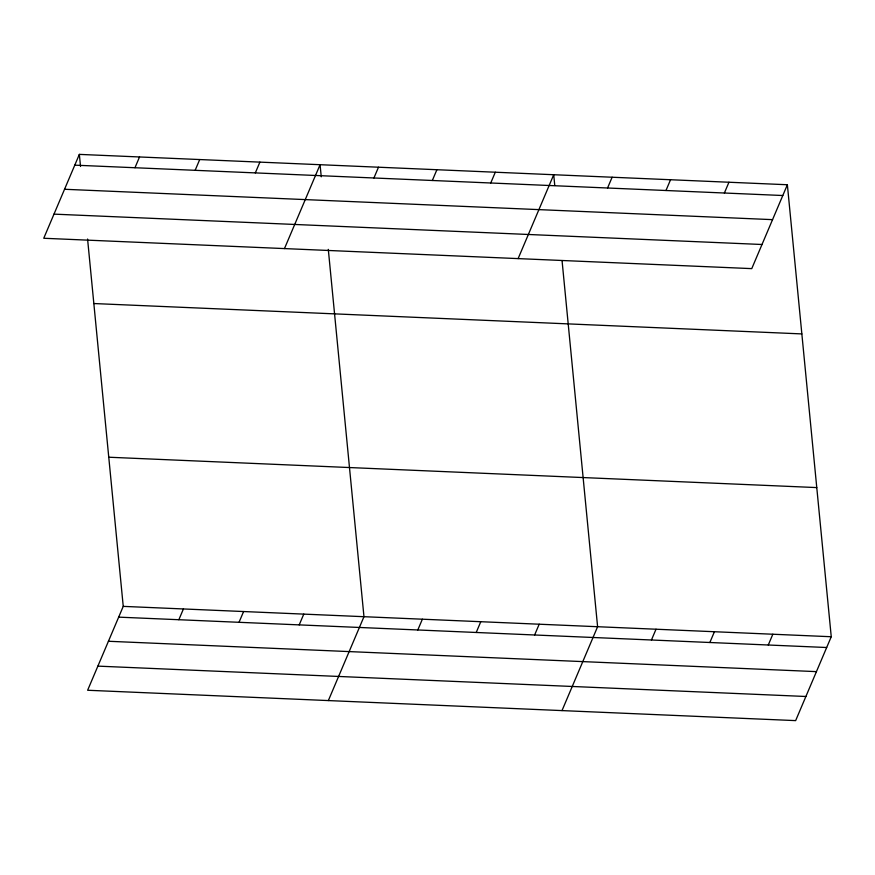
<?xml version="1.0" encoding="UTF-8"?>
<svg xmlns="http://www.w3.org/2000/svg" width="875" height="875" viewBox="0 0 875 875"><rect width="100%" height="100%" fill="white"/><g stroke="black" fill="none" stroke-linecap="round" stroke-linejoin="round"><path stroke-width="1.31" d="M79.352 154.383L43.75 238.263L751.756 268.625L787.369 184.745L79.352 154.383L80.533 166.48M134.969 167.738L139.53 156.964M195.147 170.319L199.719 159.545M255.325 172.9L259.897 162.127M87.577 239.039L123.244 606.375L87.631 690.255L795.648 720.617L831.25 636.737L787.369 184.745M284.473 248.588L320.075 164.708L321.256 176.805M178.85 619.719L183.422 608.956M373.92 177.986L378.492 167.213M239.028 622.3L243.6 611.538M432.327 180.491L436.898 169.717M299.206 624.881L303.778 614.119M490.744 182.995L495.305 172.222M328.355 700.569L363.967 616.7L328.3 249.364M518.12 258.606L553.722 174.727L554.761 185.478M417.802 629.967L422.373 619.205M607.556 188.005L612.128 177.231M476.219 632.472L480.78 621.709M665.973 190.509L670.545 179.736M534.625 634.977L539.197 624.214M724.38 193.014L728.952 182.241M562.002 710.598L597.603 626.719L562.067 260.728M651.448 639.986L656.02 629.223M709.855 642.502L714.427 631.728M768.272 645.006L772.844 634.233M74.78 165.156L782.797 195.519M64.542 189.273L772.548 219.647M53.987 214.134L762.005 244.497M93.833 303.537L801.85 333.911M108.752 457.22L816.769 487.583M123.244 606.375L831.25 636.737M118.672 617.138L826.678 647.511M108.423 641.266L816.441 671.628M97.88 666.127L805.886 696.489"/></g></svg>
